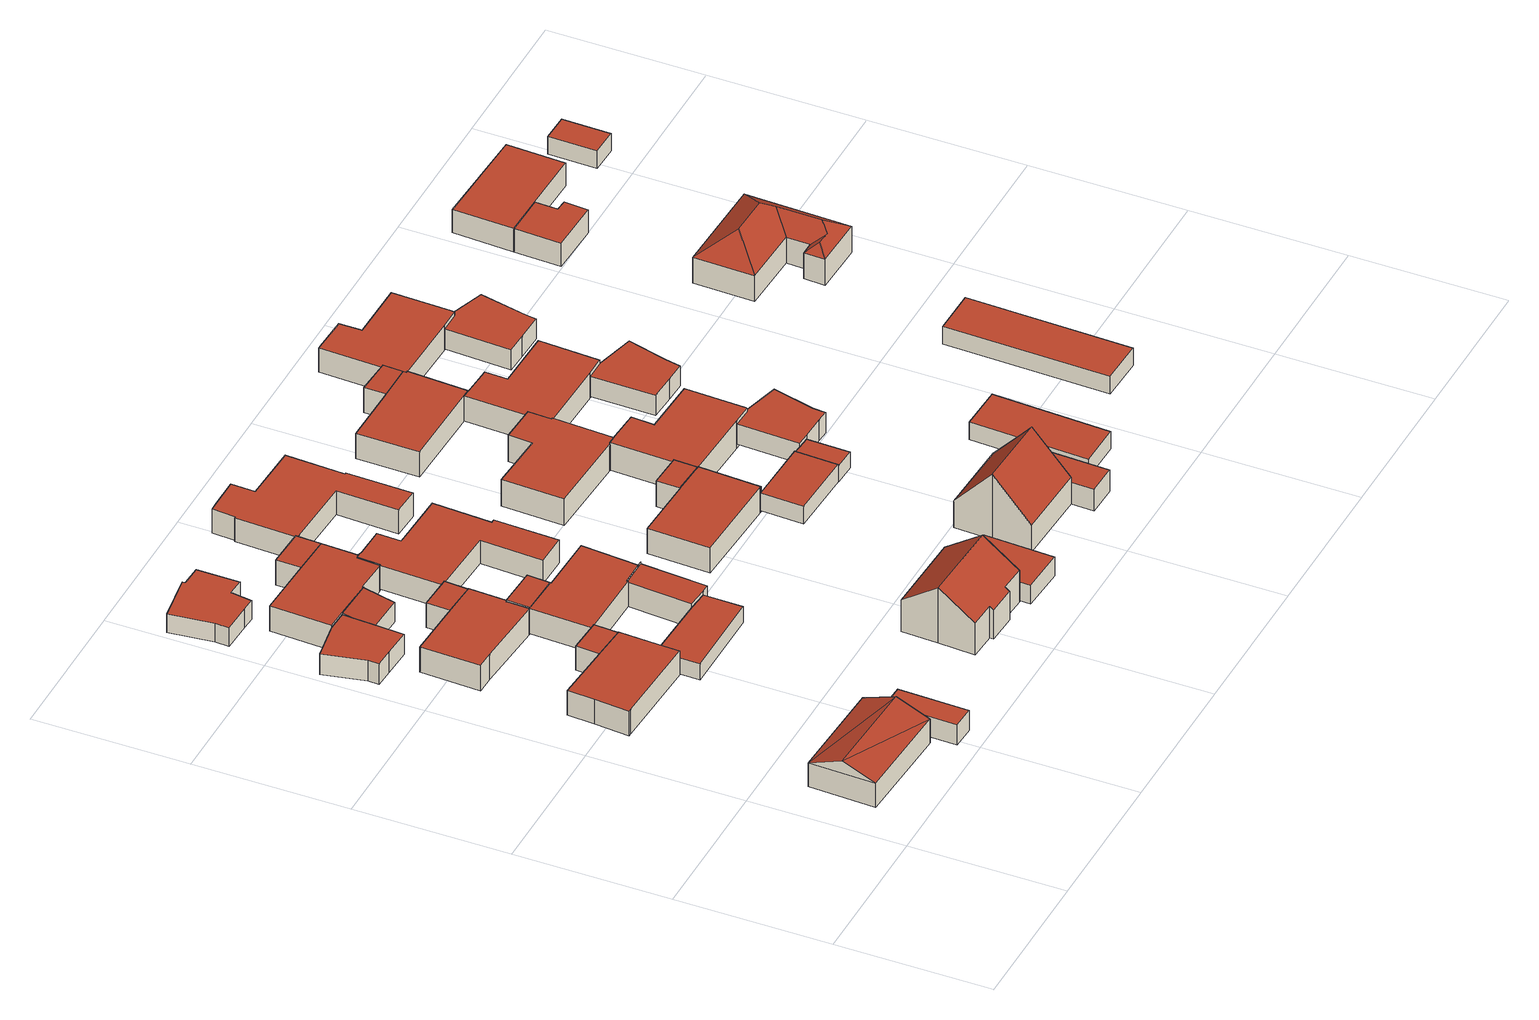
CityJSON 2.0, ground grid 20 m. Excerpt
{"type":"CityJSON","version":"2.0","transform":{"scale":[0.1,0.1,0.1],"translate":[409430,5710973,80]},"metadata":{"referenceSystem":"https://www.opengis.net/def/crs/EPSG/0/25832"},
"CityObjects":{
"building1":{"type":"Building","attributes":{"Gemeindeschluessel":"05978036","Geometrietyp2DReferenz":"3000","function":"31001_1000","roofType":"3100","measuredHeight":5.1},"geometry":[{"type":"MultiSurface","lod":"2","boundaries":[[[0,1,2,3]],[[1,4,5,2]],[[4,6,7,5]],[[6,0,3,7]],[[4,1,8]],[[0,6,9]],[[0,8,1]],[[8,0,9]],[[9,4,8]],[[4,9,6]],[[3,2,5,7]]],"semantics":{"surfaces":[{"type":"WallSurface"},{"type":"RoofSurface"},{"type":"GroundSurface"}],"values":[0,0,0,0,0,0,1,1,1,1,2]}}]},
"building2":{"type":"Building","attributes":{"Gemeindeschluessel":"05978036","Geometrietyp2DReferenz":"3000","function":"31001_2460","roofType":"1000","measuredHeight":2.9},"geometry":[{"type":"MultiSurface","lod":"2","boundaries":[[[10,11,12,13]],[[11,14,15,12]],[[14,16,17,15]],[[16,10,13,17]],[[16,14,11,10]],[[13,12,15,17]]],"semantics":{"surfaces":[{"type":"WallSurface"},{"type":"RoofSurface"},{"type":"GroundSurface"}],"values":[0,0,0,0,1,2]}}]},
"building3":{"type":"Building","attributes":{"Gemeindeschluessel":"05978036","Geometrietyp2DReferenz":"3000","function":"31001_1000"},"children":["building3-1","building3-2"]},
"building3-1":{"type":"BuildingPart","attributes":{"roofType":"1000","measuredHeight":3.5},"parents":["building3"],"geometry":[{"type":"MultiSurface","lod":"2","boundaries":[[[18,19,20,21,22]],[[19,23,24,20]],[[23,25,26,24]],[[25,27,28,26]],[[27,29,30,28]],[[29,31,32,30]],[[31,33,34,35,32]],[[31,29,27,25,23,19,18,33]],[[35,21,20,24,26,28,30,32]],[[22,34,33,18]],[[22,21,35,34]]],"semantics":{"surfaces":[{"type":"WallSurface"},{"type":"RoofSurface"},{"type":"GroundSurface"},{"type":"ClosureSurface"}],"values":[0,0,0,0,0,0,0,1,2,0,3]}}]},
"building3-2":{"type":"BuildingPart","attributes":{"roofType":"1000","measuredHeight":3.44},"parents":["building3"],"geometry":[{"type":"MultiSurface","lod":"2","boundaries":[[[34,36,37,35]],[[36,38,39,37]],[[38,40,41,39]],[[40,22,21,41]],[[22,40,38,36,34]],[[35,37,39,41,21]],[[35,21,22,34]]],"semantics":{"surfaces":[{"type":"WallSurface"},{"type":"RoofSurface"},{"type":"GroundSurface"},{"type":"ClosureSurface"}],"values":[0,0,0,0,1,2,3]}}]},
"building4":{"type":"Building","attributes":{"Gemeindeschluessel":"05978036","Geometrietyp2DReferenz":"3000","function":"31001_2460","roofType":"1000","measuredHeight":2.91},"geometry":[{"type":"MultiSurface","lod":"2","boundaries":[[[42,43,44,45]],[[43,46,47,44]],[[46,48,49,47]],[[48,50,51,49]],[[50,52,53,51]],[[52,54,55,53]],[[54,56,57,55]],[[56,42,45,57]],[[56,54,52,50,48,46,43,42]],[[45,44,47,49,51,53,55,57]]],"semantics":{"surfaces":[{"type":"WallSurface"},{"type":"RoofSurface"},{"type":"GroundSurface"}],"values":[0,0,0,0,0,0,0,0,1,2]}}]},
"building5":{"type":"Building","attributes":{"Gemeindeschluessel":"05978036","Geometrietyp2DReferenz":"3000","function":"31001_1000"},"children":["building5-1","building5-2"]},
"building5-1":{"type":"BuildingPart","attributes":{"roofType":"1000","measuredHeight":3.53},"parents":["building5"],"geometry":[{"type":"MultiSurface","lod":"2","boundaries":[[[58,59,60,61]],[[59,62,63,60]],[[62,64,65,63]],[[66,58,61,67]],[[66,64,62,59,58]],[[61,60,63,65,67]],[[67,65,64,66]]],"semantics":{"surfaces":[{"type":"WallSurface"},{"type":"RoofSurface"},{"type":"GroundSurface"},{"type":"ClosureSurface"}],"values":[0,0,0,0,1,2,3]}}]},
"building5-2":{"type":"BuildingPart","attributes":{"roofType":"1000","measuredHeight":3.59},"parents":["building5"],"geometry":[{"type":"MultiSurface","lod":"2","boundaries":[[[68,69,66,67,70]],[[71,72,73,65,64]],[[72,74,75,73]],[[74,76,77,75]],[[76,78,79,77]],[[78,80,81,79]],[[80,82,83,81]],[[82,68,70,83]],[[82,80,78,76,74,72,71,69,68]],[[70,67,65,73,75,77,79,81,83]],[[64,66,69,71]],[[64,65,67,66]]],"semantics":{"surfaces":[{"type":"WallSurface"},{"type":"RoofSurface"},{"type":"GroundSurface"},{"type":"ClosureSurface"}],"values":[0,0,0,0,0,0,0,0,1,2,0,3]}}]},
"building6":{"type":"Building","attributes":{"Gemeindeschluessel":"05978036","Geometrietyp2DReferenz":"3000","function":"31001_2460","roofType":"1000","measuredHeight":2.65},"geometry":[{"type":"MultiSurface","lod":"2","boundaries":[[[84,85,86,87]],[[85,88,89,86]],[[88,90,91,89]],[[90,92,93,91]],[[92,94,95,93]],[[94,96,97,95]],[[96,98,99,97]],[[98,100,101,99]],[[100,102,103,101]],[[102,84,87,103]],[[102,100,98,96,94,92,90,88,85,84]],[[87,86,89,91,93,95,97,99,101,103]]],"semantics":{"surfaces":[{"type":"WallSurface"},{"type":"RoofSurface"},{"type":"GroundSurface"}],"values":[0,0,0,0,0,0,0,0,0,0,1,2]}}]},
"building7":{"type":"Building","attributes":{"Gemeindeschluessel":"05978036","Geometrietyp2DReferenz":"3000","function":"31001_2460","roofType":"1000","measuredHeight":2.27},"geometry":[{"type":"MultiSurface","lod":"2","boundaries":[[[104,105,106,107]],[[105,108,109,106]],[[108,110,111,109]],[[110,112,113,111]],[[112,114,115,113]],[[114,104,107,115]],[[114,112,110,108,105,104]],[[107,106,109,111,113,115]]],"semantics":{"surfaces":[{"type":"WallSurface"},{"type":"RoofSurface"},{"type":"GroundSurface"}],"values":[0,0,0,0,0,0,1,2]}}]},
"building8":{"type":"Building","attributes":{"Gemeindeschluessel":"05978036","Geometrietyp2DReferenz":"3000","function":"31001_1000"},"children":["building8-1","building8-2","building8-3"]},
"building8-1":{"type":"BuildingPart","attributes":{"roofType":"1000","measuredHeight":3.52},"parents":["building8"],"geometry":[{"type":"MultiSurface","lod":"2","boundaries":[[[116,117,118,119]],[[117,120,121,118]],[[120,122,123,121]],[[122,120,117,116]],[[119,118,121,123]],[[122,116,119,123]]],"semantics":{"surfaces":[{"type":"WallSurface"},{"type":"RoofSurface"},{"type":"GroundSurface"},{"type":"ClosureSurface"}],"values":[0,0,0,1,2,3]}}]},
"building8-2":{"type":"BuildingPart","attributes":{"roofType":"2100","measuredHeight":3.45},"parents":["building8"],"geometry":[{"type":"MultiSurface","lod":"2","boundaries":[[[124,125,126,127]],[[128,129,130,131]],[[129,124,127,130]],[[129,128,125,124]],[[127,126,131,130]],[[131,126,125,128]]],"semantics":{"surfaces":[{"type":"WallSurface"},{"type":"RoofSurface"},{"type":"GroundSurface"},{"type":"ClosureSurface"}],"values":[0,0,0,1,2,3]}}]},
"building8-3":{"type":"BuildingPart","attributes":{"roofType":"1000","measuredHeight":3.52},"parents":["building8"],"geometry":[{"type":"MultiSurface","lod":"2","boundaries":[[[122,132,133,123]],[[132,134,135,133]],[[134,136,137,135]],[[136,138,139,137]],[[138,140,141,139]],[[140,142,128,131,141]],[[143,126,125]],[[143,144,145,126]],[[144,146,147,145]],[[146,116,119,147]],[[146,144,143,142,140,138,136,134,132,122,116]],[[119,123,133,135,137,139,141,131,126,145,147]],[[116,122,123,119]],[[125,128,142,143]],[[125,126,131,128]]],"semantics":{"surfaces":[{"type":"WallSurface"},{"type":"RoofSurface"},{"type":"GroundSurface"},{"type":"ClosureSurface"}],"values":[0,0,0,0,0,0,0,0,0,0,1,2,3,0,3]}}]},
"building9":{"type":"Building","attributes":{"Gemeindeschluessel":"05978036","Geometrietyp2DReferenz":"3000","function":"31001_1000"},"children":["building9-1","building9-2","building9-3"]},
"building9-1":{"type":"BuildingPart","attributes":{"roofType":"1000","measuredHeight":3.57},"parents":["building9"],"geometry":[{"type":"MultiSurface","lod":"2","boundaries":[[[148,149,150,151]],[[149,152,153,150]],[[152,154,155,153]],[[148,151,156,157]],[[157,154,152,149,148]],[[151,150,153,155,156]],[[157,156,155,154]]],"semantics":{"surfaces":[{"type":"WallSurface"},{"type":"RoofSurface"},{"type":"GroundSurface"},{"type":"ClosureSurface"}],"values":[0,0,0,0,1,2,3]}}]},
"building9-2":{"type":"BuildingPart","attributes":{"roofType":"1000","measuredHeight":3.56},"parents":["building9"],"geometry":[{"type":"MultiSurface","lod":"2","boundaries":[[[154,158,159,155]],[[158,160,161,159]],[[160,162,163,161]],[[162,164,165,166,163]],[[167,168,169,170,171]],[[168,172,173,169]],[[172,174,175,173]],[[174,176,177,175]],[[176,157,156,177]],[[176,174,172,168,167,164,162,160,158,154,157]],[[156,155,159,161,163,166,170,169,173,175,177]],[[155,156,157,154]],[[171,165,164,167]],[[171,170,166,165]]],"semantics":{"surfaces":[{"type":"WallSurface"},{"type":"RoofSurface"},{"type":"GroundSurface"},{"type":"ClosureSurface"}],"values":[0,0,0,0,0,0,0,0,0,1,2,3,0,3]}}]},
"building9-3":{"type":"BuildingPart","attributes":{"roofType":"1000","measuredHeight":3.32},"parents":["building9"],"geometry":[{"type":"MultiSurface","lod":"2","boundaries":[[[165,178,179,166]],[[178,180,181,179]],[[180,182,183,181]],[[182,184,169,183]],[[184,171,170,169]],[[171,184,182,180,178,165]],[[166,179,181,183,169,170]],[[166,170,171,165]]],"semantics":{"surfaces":[{"type":"WallSurface"},{"type":"RoofSurface"},{"type":"GroundSurface"},{"type":"ClosureSurface"}],"values":[0,0,0,0,0,1,2,3]}}]},
"building10":{"type":"Building","attributes":{"Gemeindeschluessel":"05978036","Geometrietyp2DReferenz":"3000","function":"31001_1000","roofType":"3100","measuredHeight":7.83},"geometry":[{"type":"MultiSurface","lod":"2","boundaries":[[[185,186,187,188]],[[186,189,190,187]],[[189,191,192,190]],[[191,193,194,192]],[[193,195,196,194]],[[195,197,198,196]],[[197,199,200,198]],[[199,201,202,200]],[[201,203,204,202]],[[203,185,188,204]],[[199,197,195,193]],[[193,191,189,186,185,203,201,199]],[[188,187,190,192,194,196,198,200,202,204]]],"semantics":{"surfaces":[{"type":"WallSurface"},{"type":"RoofSurface"},{"type":"GroundSurface"}],"values":[0,0,0,0,0,0,0,0,0,0,1,1,2]}}]},
"building11":{"type":"Building","attributes":{"Gemeindeschluessel":"05978036","Geometrietyp2DReferenz":"3000","function":"31001_1000","roofType":"1000","measuredHeight":3.33},"geometry":[{"type":"MultiSurface","lod":"2","boundaries":[[[205,206,207,208]],[[206,209,210,207]],[[209,211,212,210]],[[211,213,214,212]],[[213,215,216,214]],[[215,217,218,216]],[[217,219,220,218]],[[219,221,222,220]],[[221,223,224,222]],[[223,225,226,224]],[[225,227,228,226]],[[227,229,230,228]],[[229,231,232,230]],[[231,233,234,232]],[[233,205,208,234]],[[233,231,229,227,225,223,221,219,217,215,213,211,209,206,205]],[[208,207,210,212,214,216,218,220,222,224,226,228,230,232,234]]],"semantics":{"surfaces":[{"type":"WallSurface"},{"type":"RoofSurface"},{"type":"GroundSurface"}],"values":[0,0,0,0,0,0,0,0,0,0,0,0,0,0,0,1,2]}}]},
"building12":{"type":"Building","attributes":{"Gemeindeschluessel":"05978036","Geometrietyp2DReferenz":"3000","function":"31001_2460","roofType":"1000","measuredHeight":2.72},"geometry":[{"type":"MultiSurface","lod":"2","boundaries":[[[235,236,237,238]],[[236,239,240,237]],[[239,241,242,240]],[[241,235,238,242]],[[241,239,236,235]],[[238,237,240,242]]],"semantics":{"surfaces":[{"type":"WallSurface"},{"type":"RoofSurface"},{"type":"GroundSurface"}],"values":[0,0,0,0,1,2]}}]},
"building13":{"type":"Building","attributes":{"Gemeindeschluessel":"05978036","Geometrietyp2DReferenz":"3000","function":"31001_1000","roofType":"1000","measuredHeight":3.36},"geometry":[{"type":"MultiSurface","lod":"2","boundaries":[[[243,244,245,246]],[[244,247,248,245]],[[247,249,250,248]],[[249,251,252,250]],[[251,253,254,252]],[[253,255,256,254]],[[255,257,258,256]],[[257,259,260,258]],[[259,261,262,260]],[[261,263,264,262]],[[263,265,266,264]],[[265,267,268,266]],[[267,269,270,268]],[[269,243,246,270]],[[269,267,265,263,261,259,257,255,253,251,249,247,244,243]],[[246,245,248,250,252,254,256,258,260,262,264,266,268,270]]],"semantics":{"surfaces":[{"type":"WallSurface"},{"type":"RoofSurface"},{"type":"GroundSurface"}],"values":[0,0,0,0,0,0,0,0,0,0,0,0,0,0,1,2]}}]},
"building14":{"type":"Building","attributes":{"Gemeindeschluessel":"05978036","Geometrietyp2DReferenz":"3000","function":"31001_1000"},"children":["building14-1","building14-2"]},
"building14-1":{"type":"BuildingPart","attributes":{"roofType":"1000","measuredHeight":3.6},"parents":["building14"],"geometry":[{"type":"MultiSurface","lod":"2","boundaries":[[[271,272,273,274]],[[272,275,276,273]],[[275,277,278,276]],[[277,279,280,278]],[[279,281,282,280]],[[283,271,274,284]],[[283,281,279,277,275,272,271]],[[274,273,276,278,280,282,284]],[[284,282,281,283]]],"semantics":{"surfaces":[{"type":"WallSurface"},{"type":"RoofSurface"},{"type":"GroundSurface"},{"type":"ClosureSurface"}],"values":[0,0,0,0,0,0,1,2,3]}}]},
"building14-2":{"type":"BuildingPart","attributes":{"roofType":"1000","measuredHeight":3.66},"parents":["building14"],"geometry":[{"type":"MultiSurface","lod":"2","boundaries":[[[285,286,287,288]],[[286,289,290,287]],[[289,291,283,284,290]],[[292,285,288,282,281]],[[292,291,289,286,285]],[[288,287,290,284,282]],[[281,283,291,292]],[[281,282,284,283]]],"semantics":{"surfaces":[{"type":"WallSurface"},{"type":"RoofSurface"},{"type":"GroundSurface"},{"type":"ClosureSurface"}],"values":[0,0,0,0,1,2,0,3]}}]},
"building15":{"type":"Building","attributes":{"Gemeindeschluessel":"05978036","Geometrietyp2DReferenz":"3000","function":"31001_1000","roofType":"3100","measuredHeight":9.29},"geometry":[{"type":"MultiSurface","lod":"2","boundaries":[[[293,294,295,296]],[[294,297,298,295]],[[297,299,300,298]],[[299,301,302,300]],[[301,303,304,302]],[[303,305,306,304]],[[305,293,296,306]],[[301,299,297,294,293]],[[293,305,303,301]],[[296,295,298,300,302,304,306]]],"semantics":{"surfaces":[{"type":"WallSurface"},{"type":"RoofSurface"},{"type":"GroundSurface"}],"values":[0,0,0,0,0,0,0,1,1,2]}}]},
"building16":{"type":"Building","attributes":{"Gemeindeschluessel":"05978036","Geometrietyp2DReferenz":"3000","function":"31001_1000","roofType":"1000","measuredHeight":3.8},"geometry":[{"type":"MultiSurface","lod":"2","boundaries":[[[307,308,309,310]],[[308,311,312,309]],[[311,313,314,312]],[[313,315,316,314]],[[315,317,318,316]],[[317,319,320,318]],[[319,321,322,320]],[[321,323,324,322]],[[323,325,326,324]],[[325,307,310,326]],[[325,323,321,319,317,315,313,311,308,307]],[[310,309,312,314,316,318,320,322,324,326]]],"semantics":{"surfaces":[{"type":"WallSurface"},{"type":"RoofSurface"},{"type":"GroundSurface"}],"values":[0,0,0,0,0,0,0,0,0,0,1,2]}}]},
"building17":{"type":"Building","attributes":{"Gemeindeschluessel":"05978036","Geometrietyp2DReferenz":"3000","function":"31001_2460","roofType":"1000","measuredHeight":2.58},"geometry":[{"type":"MultiSurface","lod":"2","boundaries":[[[327,328,329,330]],[[328,331,332,329]],[[331,333,334,332]],[[333,335,336,334]],[[335,327,330,336]],[[335,333,331,328,327]],[[330,329,332,334,336]]],"semantics":{"surfaces":[{"type":"WallSurface"},{"type":"RoofSurface"},{"type":"GroundSurface"}],"values":[0,0,0,0,0,1,2]}}]},
"building18":{"type":"Building","attributes":{"Gemeindeschluessel":"05978036","Geometrietyp2DReferenz":"3000","function":"31001_2460","roofType":"1000","measuredHeight":3.07},"geometry":[{"type":"MultiSurface","lod":"2","boundaries":[[[337,338,304,339]],[[338,340,300,304]],[[340,341,342,300]],[[341,343,344,342]],[[343,337,339,344]],[[343,341,340,338,337]],[[339,304,300,342,344]]],"semantics":{"surfaces":[{"type":"WallSurface"},{"type":"RoofSurface"},{"type":"GroundSurface"}],"values":[0,0,0,0,0,1,2]}}]},
"building19":{"type":"Building","attributes":{"Gemeindeschluessel":"05978036","Geometrietyp2DReferenz":"3000","function":"31001_2460","roofType":"1000","measuredHeight":2.29},"geometry":[{"type":"MultiSurface","lod":"2","boundaries":[[[345,346,336,347]],[[346,348,334,336]],[[348,349,350,334]],[[349,351,352,350]],[[351,353,354,352]],[[353,345,347,354]],[[353,351,349,348,346,345]],[[347,336,334,350,352,354]]],"semantics":{"surfaces":[{"type":"WallSurface"},{"type":"RoofSurface"},{"type":"GroundSurface"}],"values":[0,0,0,0,0,0,1,2]}}]},
"building20":{"type":"Building","attributes":{"Gemeindeschluessel":"05978036","Geometrietyp2DReferenz":"3000","function":"31001_1000","roofType":"1000","measuredHeight":3.82},"geometry":[{"type":"MultiSurface","lod":"2","boundaries":[[[355,356,357,358]],[[356,359,360,357]],[[359,361,362,360]],[[361,363,364,362]],[[363,365,366,364]],[[365,367,368,366]],[[367,369,370,368]],[[369,371,372,370]],[[371,373,374,372]],[[373,375,376,374]],[[375,377,378,376]],[[377,355,358,378]],[[377,375,373,371,369,367,365,363,361,359,356,355]],[[358,357,360,362,364,366,368,370,372,374,376,378]]],"semantics":{"surfaces":[{"type":"WallSurface"},{"type":"RoofSurface"},{"type":"GroundSurface"}],"values":[0,0,0,0,0,0,0,0,0,0,0,0,1,2]}}]},
"building21":{"type":"Building","attributes":{"Gemeindeschluessel":"05978036","Geometrietyp2DReferenz":"3000","function":"31001_1000"},"children":["building21-1","building21-2"]},
"building21-1":{"type":"BuildingPart","attributes":{"roofType":"1000","measuredHeight":3.59},"parents":["building21"],"geometry":[{"type":"MultiSurface","lod":"2","boundaries":[[[379,380,381,382]],[[380,383,384,381]],[[385,386,387,388]],[[385,389,390,386]],[[389,391,392,390]],[[391,379,382,392]],[[391,389,385,388,383,380,379]],[[382,381,384,387,386,390,392]],[[388,387,384,383]]],"semantics":{"surfaces":[{"type":"WallSurface"},{"type":"RoofSurface"},{"type":"GroundSurface"},{"type":"ClosureSurface"}],"values":[0,0,0,0,0,0,1,2,3]}}]},
"building21-2":{"type":"BuildingPart","attributes":{"roofType":"1000","measuredHeight":3.58},"parents":["building21"],"geometry":[{"type":"MultiSurface","lod":"2","boundaries":[[[393,394,395,396]],[[394,388,387,395]],[[383,397,398,384]],[[397,393,396,398]],[[397,383,388,394,393]],[[396,395,387,384,398]],[[384,387,388,383]]],"semantics":{"surfaces":[{"type":"WallSurface"},{"type":"RoofSurface"},{"type":"GroundSurface"},{"type":"ClosureSurface"}],"values":[0,0,0,0,1,2,3]}}]},
"building22":{"type":"Building","attributes":{"Gemeindeschluessel":"05978036","Geometrietyp2DReferenz":"3000","function":"31001_2460","roofType":"1000","measuredHeight":2.94},"geometry":[{"type":"MultiSurface","lod":"2","boundaries":[[[399,400,401,402]],[[400,403,404,401]],[[403,405,406,404]],[[405,407,408,406]],[[407,409,410,408]],[[409,411,412,410]],[[411,413,414,412]],[[413,415,416,414]],[[415,399,402,416]],[[415,413,411,409,407,405,403,400,399]],[[402,401,404,406,408,410,412,414,416]]],"semantics":{"surfaces":[{"type":"WallSurface"},{"type":"RoofSurface"},{"type":"GroundSurface"}],"values":[0,0,0,0,0,0,0,0,0,1,2]}}]},
"building23":{"type":"Building","attributes":{"Gemeindeschluessel":"05978036","Geometrietyp2DReferenz":"3000","function":"31001_2460","roofType":"1000","measuredHeight":2.48},"geometry":[{"type":"MultiSurface","lod":"2","boundaries":[[[417,418,419,420]],[[418,421,422,419]],[[421,423,424,422]],[[423,417,420,424]],[[423,421,418,417]],[[420,419,422,424]]],"semantics":{"surfaces":[{"type":"WallSurface"},{"type":"RoofSurface"},{"type":"GroundSurface"}],"values":[0,0,0,0,1,2]}}]},
"building24":{"type":"Building","attributes":{"Gemeindeschluessel":"05978036","Geometrietyp2DReferenz":"3000","function":"31001_1000","roofType":"1000","measuredHeight":3.6},"geometry":[{"type":"MultiSurface","lod":"2","boundaries":[[[425,426,427,428]],[[426,429,430,427]],[[429,431,432,430]],[[431,433,434,432]],[[433,435,436,434]],[[435,437,438,436]],[[437,439,440,438]],[[439,441,442,440]],[[441,443,444,442]],[[443,445,446,444]],[[445,425,428,446]],[[445,443,441,439,437,435,433,431,429,426,425]],[[428,427,430,432,434,436,438,440,442,444,446]]],"semantics":{"surfaces":[{"type":"WallSurface"},{"type":"RoofSurface"},{"type":"GroundSurface"}],"values":[0,0,0,0,0,0,0,0,0,0,0,1,2]}}]},
"building25":{"type":"Building","attributes":{"Gemeindeschluessel":"05978036","Geometrietyp2DReferenz":"3000","function":"31001_2460","roofType":"1000","measuredHeight":2.92},"geometry":[{"type":"MultiSurface","lod":"2","boundaries":[[[447,448,449,450]],[[448,451,452,449]],[[451,453,454,452]],[[453,455,456,454]],[[455,457,458,456]],[[457,459,460,458]],[[459,447,450,460]],[[459,457,455,453,451,448,447]],[[450,449,452,454,456,458,460]]],"semantics":{"surfaces":[{"type":"WallSurface"},{"type":"RoofSurface"},{"type":"GroundSurface"}],"values":[0,0,0,0,0,0,0,1,2]}}]},
"building26":{"type":"Building","attributes":{"Gemeindeschluessel":"05978036","Geometrietyp2DReferenz":"3000","function":"31001_1000","roofType":"1000","measuredHeight":3.5},"geometry":[{"type":"MultiSurface","lod":"2","boundaries":[[[461,462,463,464]],[[462,465,466,463]],[[465,467,468,466]],[[467,469,470,468]],[[469,471,472,470]],[[471,473,474,472]],[[473,475,476,474]],[[475,477,478,476]],[[477,479,480,478]],[[479,481,482,480]],[[481,483,484,482]],[[483,461,464,484]],[[483,481,479,477,475,473,471,469,467,465,462,461]],[[464,463,466,468,470,472,474,476,478,480,482,484]]],"semantics":{"surfaces":[{"type":"WallSurface"},{"type":"RoofSurface"},{"type":"GroundSurface"}],"values":[0,0,0,0,0,0,0,0,0,0,0,0,1,2]}}]},
"building27":{"type":"Building","attributes":{"Gemeindeschluessel":"05978036","Geometrietyp2DReferenz":"3000","function":"31001_2460","roofType":"1000","measuredHeight":2.86},"geometry":[{"type":"MultiSurface","lod":"2","boundaries":[[[485,486,487,488]],[[486,489,490,487]],[[489,491,492,490]],[[491,493,494,492]],[[493,495,496,494]],[[495,497,498,496]],[[497,499,500,498]],[[499,485,488,500]],[[499,497,495,493,491,489,486,485]],[[488,487,490,492,494,496,498,500]]],"semantics":{"surfaces":[{"type":"WallSurface"},{"type":"RoofSurface"},{"type":"GroundSurface"}],"values":[0,0,0,0,0,0,0,0,1,2]}}]},
"building28":{"type":"Building","attributes":{"Gemeindeschluessel":"05978036","Geometrietyp2DReferenz":"3000","function":"31001_2460","roofType":"1000","measuredHeight":2.51},"geometry":[{"type":"MultiSurface","lod":"2","boundaries":[[[501,502,503,504]],[[502,505,506,503]],[[505,507,508,506]],[[507,501,504,508]],[[507,505,502,501]],[[504,503,506,508]]],"semantics":{"surfaces":[{"type":"WallSurface"},{"type":"RoofSurface"},{"type":"GroundSurface"}],"values":[0,0,0,0,1,2]}}]},
"building29":{"type":"Building","attributes":{"Gemeindeschluessel":"05978036","Geometrietyp2DReferenz":"3000","function":"31001_1000","roofType":"5000","measuredHeight":6.44},"geometry":[{"type":"MultiSurface","lod":"2","boundaries":[[[509,510,511,512]],[[510,513,514,511]],[[513,515,516,514]],[[515,517,518,516]],[[517,519,520,518]],[[519,521,522,520]],[[521,523,524,522]],[[523,509,512,524]],[[525,523,521]],[[526,527,525,521,519]],[[528,529,526,519,517]],[[530,528,517,515]],[[530,515,513]],[[529,528,530,513,510]],[[527,526,529,510,509]],[[525,527,509,523]],[[512,511,514,516,518,520,522,524]]],"semantics":{"surfaces":[{"type":"WallSurface"},{"type":"RoofSurface"},{"type":"GroundSurface"}],"values":[0,0,0,0,0,0,0,0,1,1,1,1,1,1,1,1,2]}}]},
"building30":{"type":"Building","attributes":{"Gemeindeschluessel":"05978036","Geometrietyp2DReferenz":"3000","function":"31001_1000"},"children":["building30-1","building30-2"]},
"building30-1":{"type":"BuildingPart","attributes":{"roofType":"1000","measuredHeight":3.32},"parents":["building30"],"geometry":[{"type":"MultiSurface","lod":"2","boundaries":[[[531,532,533,534]],[[531,535,536,532]],[[535,537,538,536]],[[537,539,540,538]],[[539,537,535,531,534]],[[533,532,536,538,540]],[[534,533,540,539]]],"semantics":{"surfaces":[{"type":"WallSurface"},{"type":"RoofSurface"},{"type":"GroundSurface"},{"type":"ClosureSurface"}],"values":[0,0,0,0,1,2,3]}}]},
"building30-2":{"type":"BuildingPart","attributes":{"roofType":"1000","measuredHeight":3.3},"parents":["building30"],"geometry":[{"type":"MultiSurface","lod":"2","boundaries":[[[539,541,542,540]],[[541,543,544,542]],[[543,545,546,544]],[[545,547,548,546]],[[547,534,533,548]],[[547,545,543,541,539,534]],[[533,540,542,544,546,548]],[[540,533,534,539]]],"semantics":{"surfaces":[{"type":"WallSurface"},{"type":"RoofSurface"},{"type":"GroundSurface"},{"type":"ClosureSurface"}],"values":[0,0,0,0,0,1,2,3]}}]},
"building31":{"type":"Building","attributes":{"Gemeindeschluessel":"05978036","Geometrietyp2DReferenz":"3000","function":"31001_2460","roofType":"1000","measuredHeight":2.49},"geometry":[{"type":"MultiSurface","lod":"2","boundaries":[[[549,550,551,552]],[[550,553,554,551]],[[553,555,556,554]],[[555,549,552,556]],[[555,553,550,549]],[[552,551,554,556]]],"semantics":{"surfaces":[{"type":"WallSurface"},{"type":"RoofSurface"},{"type":"GroundSurface"}],"values":[0,0,0,0,1,2]}}]}
},
"vertices":[
[20,132,64],[155,126,64],[155,126,30],[20,132,30],[151,40,64],[151,40,30],[17,46,64],[17,46,30],[153,83,81],[19,89,81],
[162,100,59],[192,99,59],[192,99,30],[162,100,30],[190,9,59],[190,9,30],[160,10,59],[160,10,30],
[167,435,50],[165,387,50],[165,387,15],[167,435,15],[167,435,49],[164,358,50],[164,358,15],[42,363,50],[42,363,15],[38,363,50],[38,363,15],[42,408,50],[42,408,15],[44,443,50],[44,443,15],[122,438,50],[122,438,49],[122,438,15],
[124,469,49],[124,469,15],[165,467,49],[165,467,15],[169,467,49],[169,467,15],
[15,664,37],[16,678,37],[16,678,8],[15,664,8],[4,733,37],[4,733,8],[54,741,37],[54,741,8],[81,740,37],[81,740,8],[79,700,37],[79,700,8],[77,661,37],[77,661,8],[40,663,37],[40,663,8],
[132,659,44],[173,657,44],[173,657,9],[132,659,9],[177,657,44],[177,657,9],[175,626,44],[175,626,9],[131,628,44],[131,628,9],
[54,631,45],[131,628,45],[54,631,9],[175,626,45],[173,577,45],[173,577,9],[171,577,45],[171,577,9],[170,547,45],[170,547,9],[168,547,45],[168,547,9],[74,553,45],[74,553,9],[51,554,45],[51,554,9],
[72,849,28],[55,850,28],[55,850,1],[72,849,1],[16,851,28],[16,851,1],[17,869,28],[17,869,1],[10,926,28],[10,926,1],[71,935,28],[71,935,1],[71,931,28],[71,931,1],[98,930,28],[98,930,1],[98,875,28],[98,875,1],[76,876,28],[76,876,1],
[163,332,40],[164,358,40],[164,358,17],[163,332,17],[165,387,40],[165,387,17],[254,384,40],[254,384,17],[281,382,40],[281,382,17],[280,332,40],[280,332,17],
[137,817,40],[138,849,40],[138,849,4],[137,817,4],[188,847,40],[188,847,4],[187,815,40],[187,815,4],
[79,700,32],[81,740,39],[81,740,4],[79,700,4],[134,738,39],[132,698,32],[132,698,4],[134,738,4],
[185,767,40],[185,767,4],[180,767,40],[180,767,4],[178,737,40],[178,737,4],[176,737,40],[176,737,4],[134,739,40],[134,739,4],[134,738,40],[81,740,40],[54,741,40],[54,741,4],[58,820,40],[58,820,4],
[171,577,47],[173,577,47],[173,577,11],[171,577,11],[223,575,47],[223,575,11],[221,545,47],[221,545,11],[170,547,11],[170,547,47],
[221,544,47],[221,544,11],[298,542,47],[298,542,11],[292,468,47],[292,468,11],[298,468,47],[298,468,45],[298,468,11],[260,468,47],[260,466,47],[260,466,11],[260,468,11],[260,468,45],[169,467,47],[169,467,11],[165,467,47],[165,467,11],[168,547,47],[168,547,11],
[292,382,45],[292,382,11],[281,382,45],[281,382,11],[254,384,45],[254,384,11],[260,466,45],
[394,52,72],[354,54,72],[354,54,31],[394,52,31],[354,59,76],[354,59,31],[319,61,76],[319,61,31],[321,108,110],[321,108,31],[323,155,76],[323,155,31],[433,151,76],[433,151,31],[431,103,110],[431,103,31],[429,56,76],[429,56,31],[394,58,76],[394,58,31],
[307,655,41],[304,572,41],[304,572,8],[307,655,8],[262,573,41],[262,573,8],[266,653,41],[266,653,8],[177,657,41],[177,657,8],[173,657,41],[173,657,8],[176,737,41],[176,737,8],[178,737,41],[178,737,8],[180,767,41],[180,767,8],[185,767,41],[185,767,8],[192,766,41],[192,766,8],[229,765,41],[229,765,8],[228,734,41],[228,734,8],[306,731,41],[306,731,8],[302,655,41],[302,655,8],
[432,131,59],[492,129,59],[492,129,32],[432,131,32],[488,39,59],[488,39,32],[429,42,59],[429,42,32],
[284,763,36],[287,842,36],[287,842,2],[284,763,2],[195,846,36],[195,846,2],[191,846,36],[191,846,2],[194,926,36],[194,926,2],[196,926,36],[196,926,2],[198,956,36],[198,956,2],[210,956,36],[210,956,2],[249,956,36],[249,956,2],[248,925,36],[248,925,2],[323,922,36],[323,922,2],[320,846,36],[320,846,2],[322,846,36],[322,846,2],[320,761,36],[320,761,2],
[481,480,51],[477,400,51],[477,400,15],[481,480,15],[475,400,51],[475,400,15],[350,405,51],[350,405,15],[353,485,51],[353,485,15],[435,482,51],[435,482,15],[479,480,51],[479,480,15],
[436,512,52],[478,510,52],[478,510,15],[436,512,15],[480,510,52],[480,510,15],[479,480,52],[435,482,52],
[523,133,122],[525,182,67],[525,182,29],[523,133,29],[624,178,67],[624,178,29],[623,140,109],[623,140,29],[622,129,122],[622,129,29],[620,79,67],[620,79,29],[521,83,67],[521,83,29],
[368,595,47],[371,675,47],[371,675,9],[368,595,9],[447,671,47],[447,671,9],[449,702,47],[449,702,9],[496,700,47],[496,700,9],[498,700,47],[498,700,9],[497,670,47],[497,670,9],[499,670,47],[499,670,9],[495,590,47],[495,590,9],[481,590,47],[481,590,9],
[473,345,43],[475,400,43],[475,400,18],[473,345,18],[477,400,43],[477,400,18],[562,397,43],[562,397,18],[560,342,43],[560,342,18],
[619,50,60],[620,79,60],[619,50,29],[623,140,60],[662,139,60],[662,139,29],[659,49,60],[659,49,29],
[560,341,41],[560,342,41],[560,341,18],[562,397,41],[574,396,41],[574,396,18],[590,395,41],[590,395,18],[589,340,41],[589,340,18],
[479,480,50],[480,510,50],[480,510,11],[479,480,11],[478,510,50],[478,510,11],[481,590,50],[481,590,11],[495,590,50],[495,590,11],[534,588,50],[534,588,11],[532,558,50],[532,558,11],[607,555,50],[607,555,11],[604,477,50],[604,477,11],[603,475,50],[603,475,11],[577,476,50],[577,476,11],[481,480,50],[481,480,11],
[387,784,40],[388,864,40],[388,864,4],[387,784,4],[469,863,40],[469,863,4],[515,859,40],[515,859,4],[515,863,4],[515,863,40],[517,859,40],[517,859,4],[513,781,40],[513,781,4],
[514,889,40],[516,889,40],[516,889,4],[514,889,4],[469,891,40],[469,891,4],
[590,395,46],[574,396,46],[574,396,17],[590,395,17],[577,476,46],[577,476,17],[603,475,46],[603,475,17],[604,477,46],[604,477,17],[653,464,46],[653,464,17],[639,410,46],[639,410,17],[638,393,46],[638,393,17],[622,394,46],[622,394,17],
[681,85,48],[687,237,48],[687,237,23],[681,85,23],[745,235,48],[745,235,23],[738,84,48],[738,84,23],
[499,670,43],[497,670,43],[497,670,7],[499,670,7],[498,700,43],[498,700,7],[496,700,43],[496,700,7],[499,780,43],[499,780,7],[513,779,43],[513,779,7],[549,777,43],[549,777,7],[548,748,43],[548,748,7],[627,746,43],[627,746,7],[623,668,43],[623,668,7],[597,668,43],[597,668,7],
[596,586,38],[597,668,38],[597,668,9],[596,586,9],[623,668,38],[623,668,9],[675,655,38],[675,655,9],[661,604,38],[661,604,9],[657,583,38],[657,583,9],[630,584,38],[630,584,9],
[517,859,38],[515,859,38],[515,859,3],[517,859,3],[516,889,38],[516,889,3],[514,889,38],[514,889,3],[517,969,38],[517,969,3],[521,969,38],[521,969,3],[567,967,38],[567,967,3],[567,938,38],[567,938,3],[644,937,38],[644,937,3],[642,862,38],[642,862,3],[641,857,38],[641,857,3],[614,857,38],[614,857,3],
[674,770,33],[638,771,33],[638,771,4],[674,770,4],[610,772,33],[610,772,4],[614,857,33],[614,857,4],[641,857,33],[641,857,4],[642,862,33],[642,862,4],[689,846,33],[689,846,4],[676,784,33],[676,784,4],
[889,125,48],[830,127,48],[830,127,23],[889,125,23],[835,338,48],[835,338,23],[895,337,48],[895,337,23],
[961,643,51],[957,507,51],[957,507,14],[961,643,14],[889,509,51],[889,509,14],[890,536,51],[890,536,14],[907,536,51],[907,536,14],[908,566,51],[908,566,14],[828,569,51],[828,569,14],[830,647,51],[830,647,14],[868,607,78],[934,591,69],[921,605,78],[921,521,61],[933,533,69],[903,522,61],
[812,938,38],[812,938,5],[809,860,5],[809,860,38],[947,933,38],[947,933,5],[944,857,38],[944,857,5],[864,859,38],[864,859,5],
[863,830,38],[863,830,5],[878,829,38],[878,829,5],[876,798,38],[876,798,5],[807,800,38],[807,800,5],
[988,900,31],[1024,899,31],[1024,899,6],[988,900,6],[1023,837,31],[1023,837,6],[987,838,31],[987,838,6]
]}
